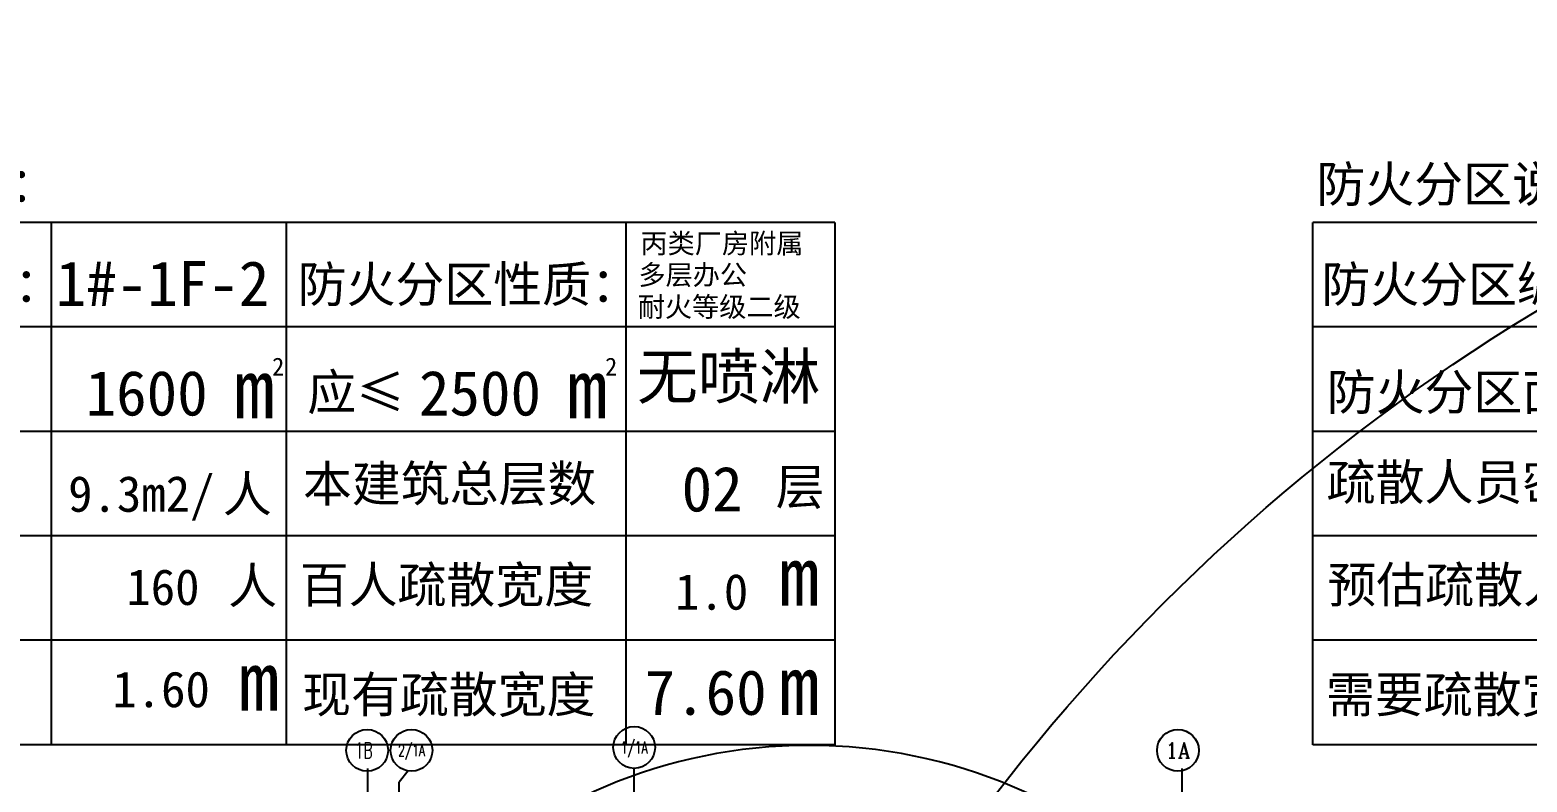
# Model space of a CAD drawing. Extents: x -821772 to -21949, y 506164 to 1049594.
# Drawn here: x -120928 to -92251, y 841220 to 855620 of the extents above; entities that cross this region are included whole.
import ezdxf
from ezdxf.enums import TextEntityAlignment as Align
from ezdxf.xclip import XClip

# ---------------------------------------------------------------- set-up
doc = ezdxf.new("R2010")
doc.units = 0
doc.header["$LTSCALE"] = 1000
doc.header["$MEASUREMENT"] = 0
doc.header["$XCLIPFRAME"] = 2
doc.linetypes.add('10平面20250807_t3$0$DOTE', pattern=[2.42, 2, -0.2, 0.02, -0.2])
for name, color, linetype in [('10平面20250807_t3$0$A-AXIS-D', 8, 'Continuous'), ('10平面20250807_t3$0$A-AXIS-DOTE', 8, '10平面20250807_t3$0$DOTE'), ('10平面20250807_t3$0$A-LIN-V', 8, 'Continuous'), ('10平面20250807_t3$0$AS-WALL', 8, 'Continuous'), ('10平面20250807_t3$0$PUB_TEXT', 8, 'Continuous'), ('10平面20250807_t3$0$SB_ZF消火栓', 10, 'Continuous'), ('DIM_SYMB', 3, 'Continuous'), ('SPACE', 7, 'Continuous')]:
    doc.layers.add(name, color=color, linetype=linetype)
doc.styles.add('10平面20250807_t3$0$_TCH_AXIS', font='COMPLEX', dxfattribs={"bigfont": 'GBCBIG'})
doc.styles.add('分区$0$黑体', font='')
doc.styles.get('分区$0$黑体').set_extended_font_data('SimHei')

# ---------------------------------------------------------------- blocks, each defined once
blk = doc.blocks.new('121342115423wertwert')
for p, q in [((2764085, 1921579), (2764085, 1931579)), ((2770585, 1921579), (2770585, 1931579)), ((2775085, 1921579), (2775085, 1931579)), ((2781585, 1931579), (2781585, 1921579)), ((2785585, 1931579), (2785585, 1921579))]:
    blk.add_line(p, q)
for points in [[(2785585, 1931579), (2764085, 1931579)], [(2785585, 1929579), (2764085, 1929579)], [(2785585, 1927579), (2764085, 1927579)], [(2785585, 1925579), (2764085, 1925579)], [(2785585, 1923579), (2764085, 1923579)], [(2785585, 1921579), (2764085, 1921579)]]:
    blk.add_lwpolyline(points)
at = {"style": '分区$0$黑体'}
for s, height, p in [('防火分区说明：', 686.6, (2764153, 1931970)), ('防火分区编号：', 686.6, (2764248, 1930053)), ('防火分区性质：', 686.6, (2775298, 1930053)), ('2', 344, (2774808, 1928647)), ('2', 344, (2781186, 1928647)), ('防火分区面积', 686.6, (2764350, 1927988)), ('m', 1144, (2774075, 1927827)), ('应≤', 686.6, (2775484, 1927988)), ('m', 1144, (2780452, 1927827)), ('疏散人员密度', 686.6, (2764350, 1926264)), ('本建筑总层数', 686.6, (2775400, 1926234)), ('层', 687, (2784454, 1926176)), ('预估疏散人数', 686.6, (2764366, 1924299)), ('人', 687, (2773967, 1924284)), ('百人疏散宽度', 686.6, (2775339, 1924299)), ('m', 1144, (2784513, 1924241)), ('需要疏散宽度', 686.6, (2764336, 1922197)), ('m', 1144, (2774164, 1922234)), ('现有疏散宽度', 686.6, (2775384, 1922197)), ('m', 1144, (2784513, 1922149))]:
    blk.add_text(s, height=height, dxfattribs=at).set_placement(p)
at = {"layer": 'SPACE', "color": 4, "style": '分区$0$黑体'}
blk.add_text('1.0', height=686.6, dxfattribs=at).set_placement((2782528, 1924165))
blk = doc.blocks.new('10平面20250807_t3$0$dote')
at = {"layer": '10平面20250807_t3$0$A-AXIS-D'}
for centre in [(106267.3, 37006.1), (107117.3, 37006.1), (111382.2, 37062.3), (121797.3, 37006.1)]:
    blk.add_circle(centre, 400, dxfattribs=at)
at = {"layer": '10平面20250807_t3$0$A-AXIS-DOTE'}
for p, q in [((106282.2, 15360), (106282.2, 36662.3)), ((107051.7, 36611.6), (106882.2, 36400)), ((111382.2, 15360), (111382.2, 36662.3)), ((121882.2, 15360), (121882.2, 36662.3)), ((106882.2, 15360), (106882.2, 36400))]:
    blk.add_line(p, q, dxfattribs=at)
at = {"layer": '10平面20250807_t3$0$PUB_TEXT', "style": '10平面20250807_t3$0$_TCH_AXIS'}
for s, height, width, p, p2 in [('1B ', 307.25, 0.551724, (106033.2, 36852.5), (106501.4, 36852.5)), ('2/1A', 219.77, 0.65625, (106859.8, 36896.2), (107374.8, 36896.2)), ('1/1A', 232.83, 0.65625, (111127.5, 36945.9), (111636.9, 36945.9))]:
    blk.add_text(s, height=height, dxfattribs=dict(at, width=width)).set_placement(p, p2, align=Align.FIT)
blk.add_text('1A', height=300.65, dxfattribs=at).set_placement((121561.1, 36855.8), (122033.5, 36855.8), align=Align.FIT)
blk = doc.blocks.new('10平面20250807_t3$0$A$C5D961328')
at = {"layer": '10平面20250807_t3$0$SB_ZF消火栓'}
blk.add_hatch(color=256, dxfattribs=at).paths.add_polyline_path([(0, 40), (700, 40), (700, 240)])
at = {"layer": '10平面20250807_t3$0$A-LIN-V', "ltscale": 500}
blk.add_circle((350, 40), 10001, dxfattribs=at)
at = {"layer": '10平面20250807_t3$0$SB_ZF消火栓'}
for p, q in [((700, 240), (0, 240)), ((0, 240), (0, 40)), ((700, 240), (0, 40)), ((0, 40), (700, 40)), ((700, 240), (700, 40))]:
    blk.add_line(p, q, dxfattribs=at)
at = {"layer": '10平面20250807_t3$0$SB_ZF消火栓', "color": 1}
blk.add_circle((140, 140), 32.5, dxfattribs=at)
blk = doc.blocks.new('10平面20250807_t3$0$234243242332')
at = {"layer": '10平面20250807_t3$0$SB_ZF消火栓', "xscale": -1, "rotation": 180}
blk.add_blockref('10平面20250807_t3$0$A$C5D961328', (-106354, 831960), dxfattribs=at)
blk = doc.blocks.new('10平面20250807_t3')
at = {"layer": '10平面20250807_t3$0$AS-WALL'}
blk.add_blockref('10平面20250807_t3$0$dote', (-220736.4, 804820), dxfattribs=at)
at = {"layer": '10平面20250807_t3$0$SB_ZF消火栓', "linetype": 'Continuous'}
blk.add_blockref('10平面20250807_t3$0$234243242332', (0, 0), dxfattribs=at)

msp = doc.modelspace()

# ---------------------------------------------------------------- block references
at = {"ltscale": 100}
ref = msp.add_blockref('10平面20250807_t3', (0, 0), dxfattribs=at)
XClip(ref).set_block_clipping_path([(-386212.6353242097, 506163.79756496), (-21948.7593967821, 884998.2285294847)])

# ---------------------------------------------------------------- next in the draw order: linework, layer by layer
msp.add_circle((-72704.2, 818120), 37500, dxfattribs=at)
at = {"layer": 'DIM_SYMB'}
for points in [[(-116013.6, 841934.4, 0, 0, 0), (-128054.2, 832520, 0, 400, 0), (-126872.5, 833443.9, 0, 0, 0)], [(-116013.6, 841934.4, 0, 0, 0), (-103973, 832520, 0, 400, 0), (-105154.6, 833443.9, 0, 0, 0)], [(-94513.6, 841934.4, 0, 0, 0), (-82473, 832520, 0, 400, 0), (-83654.6, 833443.9, 0, 0, 0)]]:
    msp.add_lwpolyline(points, format="xyseb", dxfattribs=at)

# ---------------------------------------------------------------- next in the draw order: block references
at = {"layer": 'SPACE', "color": 4}
for p in [(-2891098.4, -1079644.8), (-2860438.7, -1079644.8)]:
    msp.add_blockref('121342115423wertwert', p, dxfattribs=at)

# ---------------------------------------------------------------- next in the draw order: texts
at = {"layer": 'SPACE', "color": 4, "style": '分区$0$黑体'}
for s, height, p in [('丙类厂房附属', 381.44, (-109234.5, 851343.6)), ('1#-1F-2', 859.44, (-120434.7, 850336.7)), ('多层办公', 381.44, (-109272.5, 850741.4)), ('耐火等级二级', 381.44, (-109286, 850128.8)), ('无喷淋', 859.44, (-109304.2, 848555.3)), ('1600', 859.44, (-119861.9, 848237.8)), ('2500', 859.44, (-113476.7, 848237.8)), ('9.3m2/', 686.59, (-120196.8, 846394.7)), ('人', 686.6, (-117234.5, 846394.7)), ('02', 859.44, (-108445.7, 846400.9)), ('160', 686.59, (-119081.4, 844610.2)), ('1.60', 686.59, (-119350.1, 842652.6)), ('7.60', 859.44, (-109155.8, 842506.6))]:
    msp.add_text(s, height=height, dxfattribs=at).set_placement(p)

doc.saveas('drawing.dxf')
